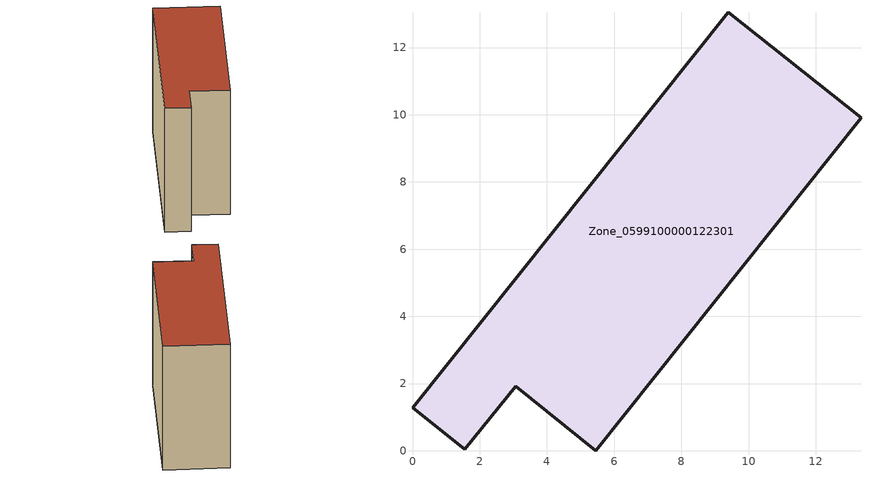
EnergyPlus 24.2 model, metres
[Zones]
Zone_0599100000122301
 floor ground (C_G): 3.08,1.92 1.56,0.04 0,1.28 9.39,13.05 13.35,9.91 5.45,0 z0
 wall outside (C_F): 9.39,13.05 0,1.28 1.56,0.04 3.08,1.92 5.45,0 13.35,9.91 9.39,13.05 z0:10.64
 roof outside (C_R): 5.45,0 13.35,9.91 9.39,13.05 0,1.28 1.56,0.04 3.08,1.92 z10.64
[BUILDING]
Pand.0599100000122301: North Axis=0; Terrain=City; Loads Convergence Tolerance Value=0.04; Temperature Convergence Tolerance Value=0.4; Solar Distribution=FullExterior; Maximum Number of Warmup Days=25; Minimum Number of Warmup Days=1
[Site:Location]
Rotterdam.The.Hague.AP_ZH_NLD Design_Conditions: Latitude=51.96; Longitude=4.45; Time Zone=1; Elevation=-4.5
[SITE:GROUNDTEMPERATURE:BUILDINGSURFACE]
18, 18, 18, 18, 18, 18, 18, 18, 18, 18, 18, 18
[MATERIAL] Thermal Absorptance=0.9; Solar Absorptance=0.7; Visible Absorptance=0.7
Name | Roughness | Thickness | Conductivity | Density | Specific Heat
G.TI.1946 | MediumSmooth | 0.15 | 1 | 540 | 1210
F.TI.1946 | Rough | 0.3 | 0.857143 | 1920 | 840
R.TI.1946 | MediumRough | 0.2 | 0.1 | 1500 | 1000
[CONSTRUCTION]
C_G: G.TI.1946
C_F: F.TI.1946
C_R: R.TI.1946
[ZONE]
Zone_0599100000122301: Type=1; Multiplier=1; Ceiling Height=Autocalculate; Volume=Autocalculate; Floor Area=autocalculate; Part of Total Floor Area=Yes
[ZONEINFILTRATION:DESIGNFLOWRATE]
Infil_Zone_0599100000122301: Zone or ZoneList or Space or SpaceList=Zone_0599100000122301; Schedule=AlwaysOn; Design Flow Rate Calculation Method=Flow/Area; Flow Rate per Floor Area=0.003; Constant Term Coefficient=1; Temperature Term Coefficient=0; Velocity Term Coefficient=0; Velocity Squared Term Coefficient=0
[HVACTEMPLATE:ZONE:IDEALLOADSAIRSYSTEM]
Zone_0599100000122301: Maximum Heating Supply Air Temperature=50; Minimum Cooling Supply Air Temperature=13; Maximum Heating Supply Air Humidity Ratio=0.0156; Minimum Cooling Supply Air Humidity Ratio=0.0077; Heating Limit=NoLimit; Cooling Limit=NoLimit; Dehumidification Control Type=ConstantSensibleHeatRatio; Cooling Sensible Heat Ratio=0.7; Dehumidification Setpoint=60; Humidification Control Type=None; Humidification Setpoint=30; Outdoor Air Method=None; Outdoor Air Flow Rate per Person=0.00944; Outdoor Air Flow Rate per Zone Floor Area=0; Outdoor Air Flow Rate per Zone=0; Demand Controlled Ventilation Type=None; Outdoor Air Economizer Type=NoEconomizer; Heat Recovery Type=None; Sensible Heat Recovery Effectiveness=0.7; Latent Heat Recovery Effectiveness=0.65
[ZONECONTROL:THERMOSTAT]
ThermostatControl_Zone_0599100000122301: Zone or ZoneList=Zone_0599100000122301; Control Type Schedule=DualSetpointControlType; Control 1=Thermostat_Zone_0599100000122301; Temperature Difference Between Cutout And Setpoint=0
[THERMOSTATSETPOINT:DUALSETPOINT]
Thermostat_Zone_0599100000122301: Heating Setpoint Temperature Schedule=HeatingSetpoint_Zone_0599100000122301; Cooling Setpoint Temperature Schedule=CoolingSetpoint_Zone_0599100000122301
[SCHEDULE:COMPACT]
HeatingSetpoint_Zone_0599100000122301: Through: 12/31, For: AllDays, Until: 24:00, 21
CoolingSetpoint_Zone_0599100000122301: Through: 12/31, For: AllDays, Until: 24:00, 24
DualSetpointControlType: Through: 12/31, For: AllDays, Until: 24:00, 4
AlwaysOn: Through: 12/31, For: AllDays, Until: 24:00, 1
